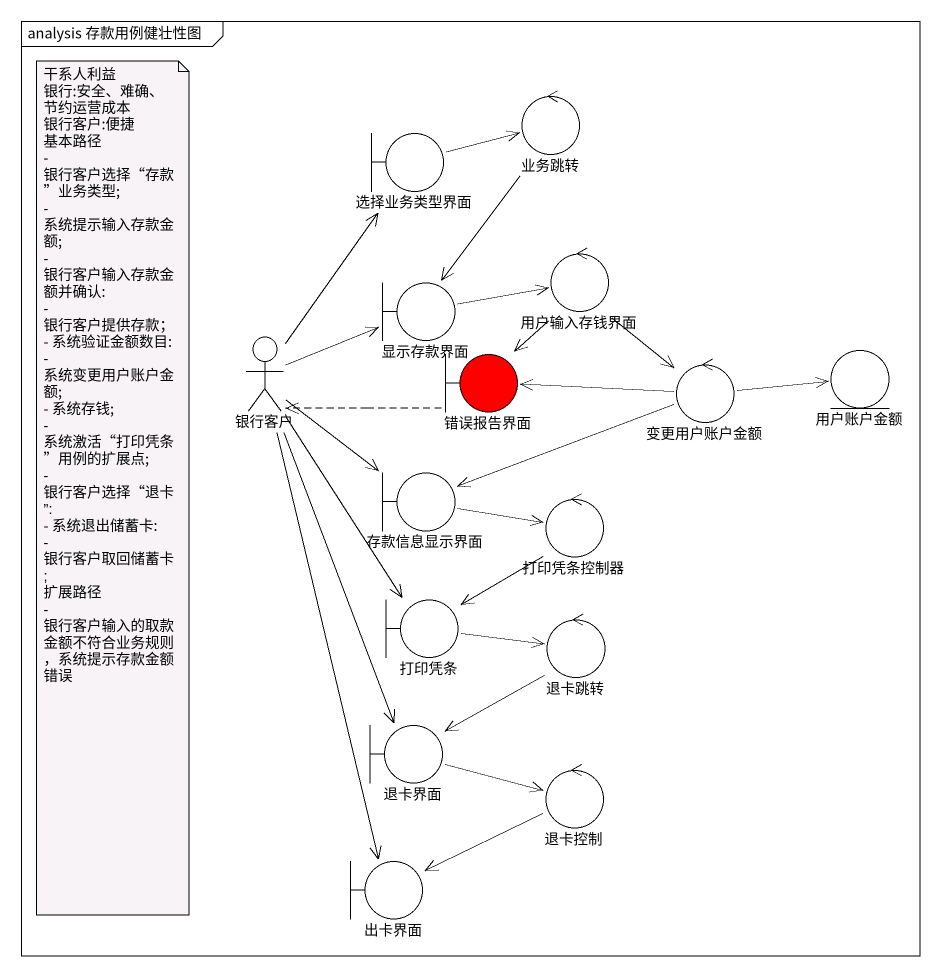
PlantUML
@startuml
mainframe analysis 存款用例健壮性图
control 业务跳转
boundary 选择业务类型界面
boundary 显示存款界面
control 用户输入存钱界面
actor 银行客户
entity 用户账户金额
boundary 错误报告界面 #FF0000
control 变更用户账户金额
boundary 存款信息显示界面
control 打印凭条控制器
boundary 打印凭条
control 退卡跳转
boundary 退卡界面
control 退卡控制
boundary 出卡界面
业务跳转 --> 显示存款界面
选择业务类型界面 -right-> 业务跳转
显示存款界面 -right-> 用户输入存钱界面
用户输入存钱界面 --> 错误报告界面
用户输入存钱界面 --> 变更用户账户金额
银行客户 -up-> 选择业务类型界面
银行客户 -right-> 显示存款界面
银行客户 --> 存款信息显示界面
银行客户 --> 打印凭条
银行客户 --> 退卡界面
银行客户 --> 出卡界面
错误报告界面 .left.> 银行客户
变更用户账户金额 -right-> 用户账户金额
变更用户账户金额 -left-> 错误报告界面
变更用户账户金额 -left-> 存款信息显示界面
存款信息显示界面 -right-> 打印凭条控制器
打印凭条控制器 --> 打印凭条
打印凭条 -right-> 退卡跳转
退卡跳转 --> 退卡界面
退卡界面 -right-> 退卡控制
退卡控制 -left-> 出卡界面
note as N1
  干系人利益
  银行:安全、难确、节约运营成本
  银行客户:便捷
  基本路径
  - 银行客户选择“存款”业务类型;
  - 系统提示输入存款金额;
  - 银行客户输入存款金额并确认:
  - 银行客户提供存款；
  - 系统验证金额数目:
  - 系统变更用户账户金额;
  - 系统存钱;
  - 系统激活“打印凭条”用例的扩展点;
  - 银行客户选择“退卡”:
  - 系统退出储蓄卡:
  - 银行客户取回储蓄卡;
  扩展路径
  - 银行客户输入的取款金额不符合业务规则，系统提示存款金额错误
end note
@enduml
